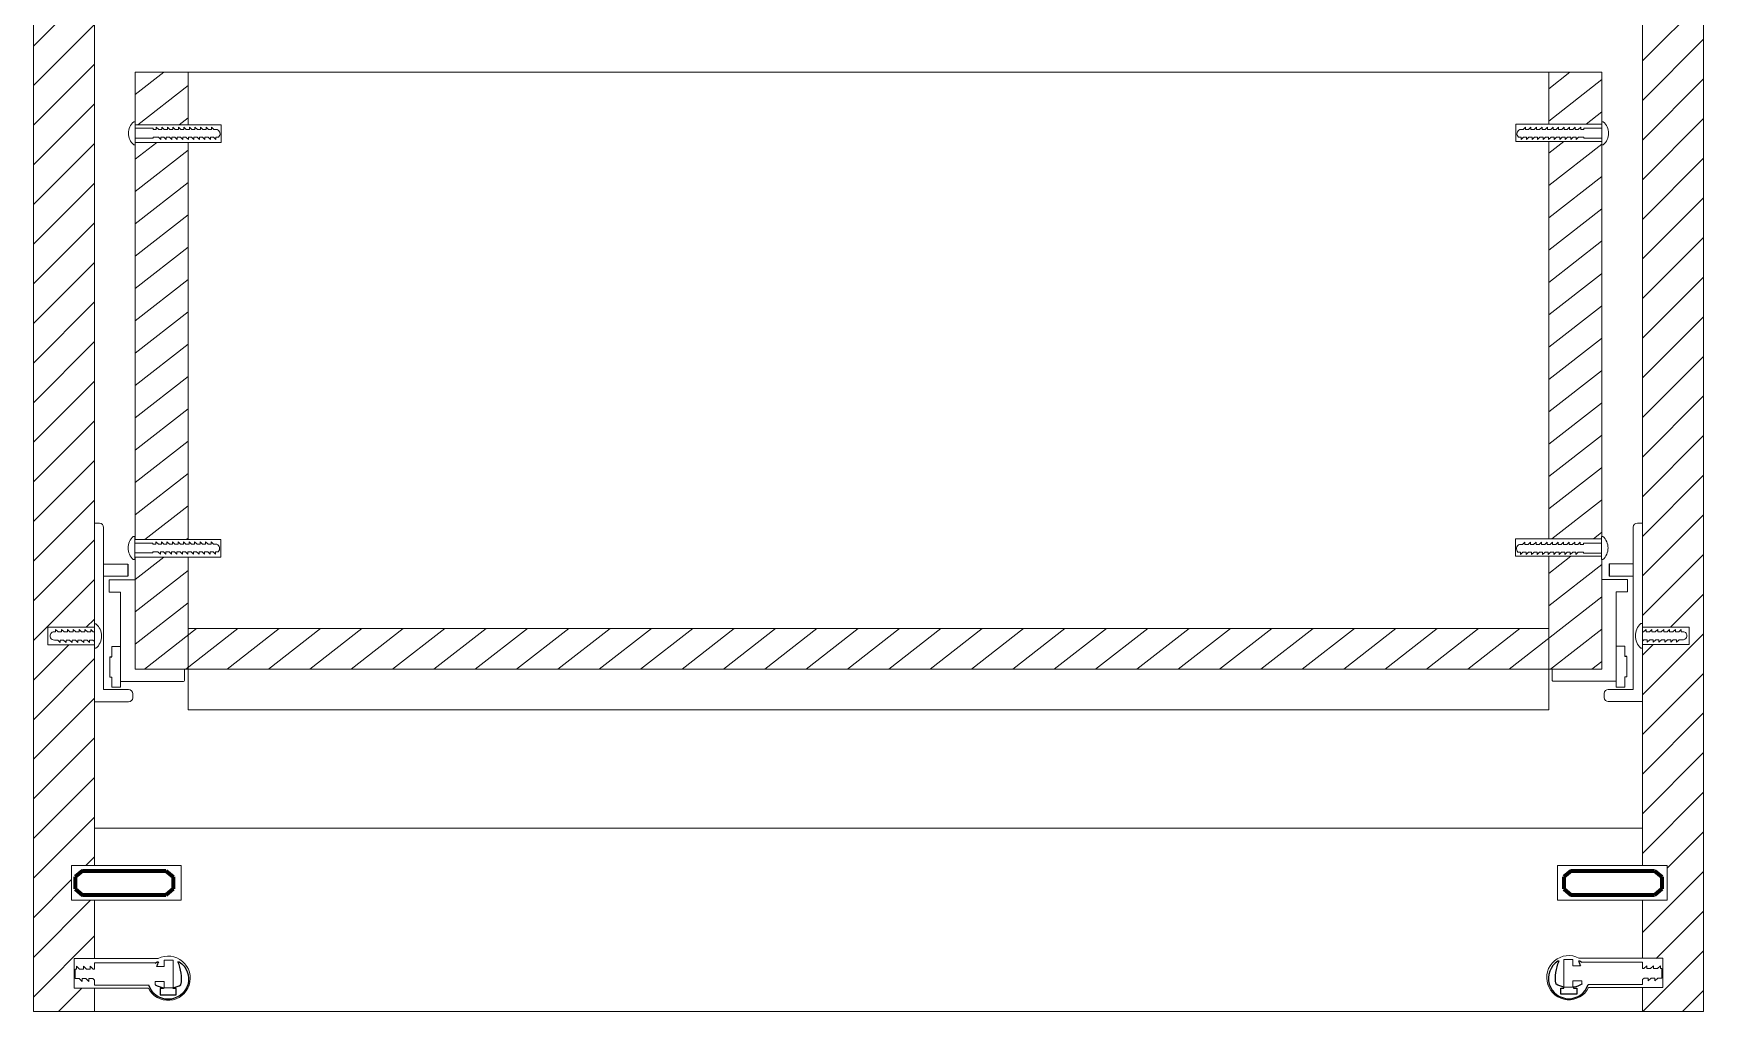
# Model space of a CAD drawing. Header units: millimetres. Extents: x 46 to 893, y 206 to 662.
# Drawn here: x 116.67 to 157.67, y 343.75 to 367.75 of the extents above; entities that cross this region are included whole.
import ezdxf

# ---------------------------------------------------------------- set-up
doc = ezdxf.new("R2010")
doc.units = ezdxf.units.MM
doc.header["$MEASUREMENT"] = 0
doc.linetypes.add('ACAD_ISO02W100', pattern=[15, 12, -3])
for name, color, linetype, lineweight in [('linee non sezionate', 8, 'Continuous', 18), ('pareti sezionate', 7, 'Continuous', 18), ('retini', 11, 'Continuous', 18), ('riquadro viti', 2, 'Continuous', 18), ('viti e cerniere', 4, 'Continuous', 13)]:
    doc.layers.add(name, color=color, linetype=linetype, lineweight=lineweight)
doc.layers.add('viti sottili', color=4, linetype='Continuous')
pattern_1 = [(45, (-302.33636, -44.7635), (-0.4861359, 0.4861359), [])]

msp = doc.modelspace()

# ---------------------------------------------------------------- hatches: boundary and pattern name
at = {"layer": 'retini'}
h = msp.add_hatch(dxfattribs=at)
h.set_pattern_fill('ANSI31', color=256, scale=5.5)
h.set_pattern_definition(pattern_1)
h.paths.add_polyline_path([(118.169, 372.715), (118.166, 372.715), (118.166, 372.802), (117.023, 372.802), (117.023, 373.23), (118.166, 373.23), (118.166, 373.315), (118.169, 390.245), (117.795, 390.245), (117.795, 388.882), (117.954, 388.882), (117.954, 387.637), (116.669, 387.637), (116.669, 343.745), (118.169, 343.745), (118.169, 344.319), (117.67, 344.319), (117.67, 345.045), (117.695, 345.045), (118.169, 345.045), (118.169, 346.476), (117.606, 346.476), (117.606, 347.333), (118.169, 347.333), (118.169, 352.66), (118.166, 352.66), (118.166, 352.747), (117.023, 352.747), (117.023, 353.175), (118.166, 353.175), (118.166, 353.26)])
h.paths.add_polyline_path([(117.073, 390.245), (116.669, 390.245), (116.669, 388.882), (117.073, 388.882)])
h = msp.add_hatch(dxfattribs=at)
h.set_pattern_fill('ANSI31', color=256, scale=5.5)
h.set_pattern_definition(pattern_1)
h.paths.add_polyline_path([(157.669, 387.614), (156.384, 387.614), (156.384, 388.859), (156.495, 390.24), (156.169, 390.24), (156.169, 373.23), (157.313, 373.23), (157.313, 372.802), (156.169, 372.802), (156.169, 353.18), (157.313, 353.18), (157.313, 352.752), (156.169, 352.752), (156.169, 347.333), (156.778, 347.333), (156.778, 346.904), (156.778, 346.476), (156.169, 346.476), (156.169, 345.046), (156.643, 345.046), (156.668, 345.046), (156.668, 344.319), (156.169, 344.319), (156.169, 343.745), (157.669, 343.745)])
h.paths.add_polyline_path([(157.669, 390.24), (157.265, 390.24), (157.265, 388.859), (157.669, 388.859)], flags=17)
h = msp.add_hatch(dxfattribs=at)
h.set_pattern_fill('ANSI31', color=256, scale=5, angle=173)
h.set_pattern_definition([(218, (-302.33636, -44.7635), (0.3847884, -0.4925067), [])])
h.paths.add_polyline_path([(120.469, 385.131), (119.169, 385.131), (119.169, 375.385), (120.469, 375.385)])
h.paths.add_polyline_path([(120.469, 386.845), (119.169, 386.845), (119.169, 385.561), (120.469, 385.561)])
h.paths.add_polyline_path([(120.469, 374.955), (119.169, 374.955), (119.169, 372.195), (120.469, 372.195), (120.469, 373.195)])
h.paths.add_polyline_path([(153.869, 373.195), (120.469, 373.195), (120.469, 372.195), (153.869, 372.195)])
h.paths.add_polyline_path([(155.169, 385.152), (153.869, 385.152), (153.869, 375.407), (155.169, 375.407)])
h.paths.add_polyline_path([(155.169, 386.845), (153.869, 386.845), (153.869, 385.582), (155.169, 385.582)])
h.paths.add_polyline_path([(155.169, 374.976), (153.869, 374.976), (153.869, 373.195), (153.869, 372.195), (154.869, 372.195), (155.169, 372.195)])
h.paths.add_polyline_path([(120.469, 365.071), (119.169, 365.071), (119.169, 355.326), (120.469, 355.326)])
h.paths.add_polyline_path([(120.469, 366.795), (119.169, 366.795), (119.169, 365.501), (120.469, 365.501)])
h.paths.add_polyline_path([(120.469, 354.896), (119.169, 354.896), (119.169, 352.145), (120.469, 352.145), (120.469, 353.145)])
h.paths.add_polyline_path([(153.869, 353.145), (120.469, 353.145), (120.469, 352.145), (153.869, 352.145)])
h.paths.add_polyline_path([(155.169, 365.092), (153.869, 365.092), (153.869, 355.347), (155.159, 355.347), (155.159, 355.403)])
h.paths.add_polyline_path([(155.169, 366.795), (153.869, 366.795), (153.869, 365.523), (155.169, 365.523)])
h.paths.add_polyline_path([(155.169, 354.837), (155.159, 354.837), (155.159, 354.917), (153.869, 354.917), (153.869, 353.145), (153.869, 352.145), (154.869, 352.145), (155.169, 352.145)])

# ---------------------------------------------------------------- linework, layer by layer
at = {"layer": 'linee non sezionate'}
for p, q in [((153.869, 366.795), (120.469, 366.795)), ((120.469, 352.145), (120.469, 351.145)), ((153.869, 351.145), (153.869, 352.145)), ((120.469, 351.145), (153.869, 351.145)), ((118.169, 348.245), (156.169, 348.245)), ((118.169, 343.745), (156.169, 343.745))]:
    msp.add_line(p, q, dxfattribs=at)
at = {"layer": 'pareti sezionate'}
for p, q in [((156.169, 390.245), (156.169, 353.265)), ((118.169, 372.715), (118.169, 353.26)), ((120.469, 353.145), (153.869, 353.145)), ((118.169, 352.66), (118.169, 347.333)), ((156.169, 352.665), (156.169, 347.333)), ((120.469, 352.145), (153.869, 352.145)), ((118.169, 346.476), (118.169, 345.045)), ((156.169, 346.476), (156.169, 345.06))]:
    msp.add_line(p, q, dxfattribs=at)
for points in [[(118.169, 344.319), (118.169, 343.745), (116.669, 343.745), (116.669, 391.745)], [(156.169, 344.333), (156.169, 343.745), (157.669, 343.745), (157.669, 391.745)], [(120.469, 365.501), (120.469, 366.795), (119.169, 366.795), (119.169, 365.501)], [(153.869, 365.523), (153.869, 366.795), (155.169, 366.795), (155.169, 365.523)], [(119.169, 365.071), (119.169, 355.326)], [(120.469, 355.326), (120.469, 365.071)], [(153.869, 355.347), (153.869, 365.092)], [(155.169, 365.092), (155.169, 355.403)], [(119.169, 354.896), (119.169, 352.145), (120.469, 352.145), (120.469, 353.145), (120.469, 354.896)], [(155.169, 354.837), (155.169, 352.145), (154.869, 352.145), (153.869, 352.145), (153.869, 353.145), (153.869, 354.917)]]:
    msp.add_lwpolyline(points, dxfattribs=at)
at = {"layer": 'riquadro viti', "ltscale": 0.2}
for p, q in [((121.277, 365.501), (119.169, 365.501)), ((155.169, 365.523), (153.06, 365.523)), ((119.169, 365.071), (121.277, 365.071)), ((153.06, 365.092), (155.169, 365.092)), ((155.159, 355.347), (153.051, 355.347)), ((153.051, 354.917), (155.159, 354.917))]:
    msp.add_line(p, q, dxfattribs=at)
at = {"layer": 'riquadro viti', "linetype": 'ACAD_ISO02W100', "ltscale": 0.2}
for p, q in [((121.277, 365.092), (121.277, 365.501)), ((153.06, 365.523), (153.06, 365.501)), ((153.06, 365.501), (153.06, 365.092)), ((121.277, 365.071), (121.277, 365.092)), ((153.051, 355.347), (153.051, 355.326)), ((153.051, 355.326), (153.051, 354.917))]:
    msp.add_line(p, q, dxfattribs=at)
at = {"layer": 'riquadro viti', "ltscale": 0.2}
msp.add_lwpolyline([(119.159, 354.896), (121.267, 354.896), (121.267, 354.917), (121.267, 355.326), (119.159, 355.326)], dxfattribs=at)
at = {"layer": 'riquadro viti', "linetype": 'ACAD_ISO02W100', "ltscale": 0.2}
for points in [[(118.164, 353.175), (117.023, 353.175), (117.023, 352.747), (118.168, 352.747)], [(156.171, 353.18), (157.313, 353.18), (157.313, 352.752), (156.167, 352.752)]]:
    msp.add_lwpolyline(points, dxfattribs=at)
at = {"layer": 'riquadro viti', "ltscale": 0.2}
for points in [[(120.298, 346.904), (120.298, 346.476), (117.606, 346.476), (117.606, 347.333), (120.298, 347.333)], [(156.778, 346.904), (156.778, 346.476), (154.086, 346.476), (154.086, 347.333), (156.778, 347.333)]]:
    msp.add_lwpolyline(points, close=True, dxfattribs=at)
at = {"layer": 'riquadro viti', "ltscale": 0.03}
for points in [[(119.729, 345.046), (117.695, 345.046), (117.67, 345.046), (117.67, 344.319), (119.492, 344.319, 2.428654)], [(154.609, 345.06), (156.643, 345.06), (156.668, 345.06), (156.668, 344.333), (154.846, 344.333, -2.428654)]]:
    msp.add_lwpolyline(points, format="xyb", close=True, dxfattribs=at)
at = {"layer": 'viti e cerniere'}
for p, q in [((119.132, 365.578), (119.169, 365.578)), ((119.169, 365.578), (119.169, 365.013)), ((119.61, 365.389), (119.686, 365.389)), ((119.686, 365.445), (119.745, 365.389)), ((119.686, 365.445), (119.686, 365.389)), ((119.745, 365.389), (119.822, 365.389)), ((119.822, 365.445), (119.881, 365.389)), ((119.822, 365.445), (119.822, 365.389)), ((119.881, 365.389), (119.958, 365.389)), ((119.958, 365.445), (120.017, 365.389)), ((119.958, 365.445), (119.958, 365.389)), ((120.017, 365.389), (120.093, 365.389)), ((120.093, 365.445), (120.152, 365.389)), ((120.093, 365.445), (120.093, 365.389)), ((120.152, 365.389), (120.229, 365.389)), ((120.229, 365.445), (120.288, 365.389)), ((120.229, 365.445), (120.229, 365.389)), ((120.288, 365.389), (120.364, 365.389)), ((120.364, 365.445), (120.423, 365.389)), ((120.364, 365.445), (120.364, 365.389)), ((120.423, 365.389), (120.5, 365.389)), ((120.5, 365.445), (120.559, 365.389)), ((120.5, 365.445), (120.5, 365.389)), ((120.559, 365.389), (120.635, 365.389)), ((120.635, 365.445), (120.695, 365.389)), ((120.635, 365.445), (120.635, 365.389)), ((120.695, 365.389), (120.771, 365.389)), ((120.771, 365.445), (120.83, 365.389)), ((120.771, 365.445), (120.771, 365.389)), ((120.83, 365.389), (120.907, 365.389)), ((120.907, 365.445), (120.966, 365.389)), ((120.907, 365.445), (120.907, 365.389)), ((120.966, 365.389), (121.042, 365.389)), ((121.042, 365.445), (121.101, 365.389)), ((121.042, 365.445), (121.042, 365.389)), ((121.101, 365.389), (121.178, 365.389)), ((153.237, 365.389), (153.16, 365.389)), ((153.296, 365.445), (153.237, 365.389)), ((153.296, 365.445), (153.296, 365.389)), ((153.372, 365.389), (153.296, 365.389)), ((153.431, 365.445), (153.372, 365.389)), ((153.431, 365.445), (153.431, 365.389)), ((153.508, 365.389), (153.431, 365.389)), ((153.567, 365.445), (153.508, 365.389)), ((153.567, 365.445), (153.567, 365.389)), ((153.643, 365.389), (153.567, 365.389)), ((153.703, 365.445), (153.643, 365.389)), ((153.703, 365.445), (153.703, 365.389)), ((153.779, 365.389), (153.703, 365.389)), ((153.838, 365.445), (153.779, 365.389)), ((153.838, 365.445), (153.838, 365.389)), ((153.915, 365.389), (153.838, 365.389)), ((153.974, 365.445), (153.915, 365.389)), ((153.974, 365.445), (153.974, 365.389)), ((154.05, 365.389), (153.974, 365.389)), ((154.109, 365.445), (154.05, 365.389)), ((154.109, 365.445), (154.109, 365.389)), ((154.186, 365.389), (154.109, 365.389)), ((154.245, 365.445), (154.186, 365.389)), ((154.245, 365.445), (154.245, 365.389)), ((154.321, 365.389), (154.245, 365.389)), ((154.38, 365.445), (154.321, 365.389)), ((154.38, 365.445), (154.38, 365.389)), ((154.457, 365.389), (154.38, 365.389)), ((154.516, 365.445), (154.457, 365.389)), ((154.516, 365.445), (154.516, 365.389)), ((154.593, 365.389), (154.516, 365.389)), ((154.652, 365.445), (154.593, 365.389)), ((154.652, 365.445), (154.652, 365.389)), ((154.728, 365.389), (154.652, 365.389)), ((155.206, 365.578), (155.169, 365.578)), ((155.169, 365.578), (155.169, 365.013)), ((155.169, 365.417), (155.169, 365.174)), ((119.169, 365.013), (119.132, 365.013)), ((119.736, 365.202), (119.795, 365.146)), ((119.795, 365.202), (119.872, 365.202)), ((119.795, 365.202), (119.795, 365.146)), ((119.872, 365.202), (119.931, 365.146)), ((119.931, 365.202), (120.007, 365.202)), ((119.931, 365.202), (119.931, 365.146)), ((120.007, 365.202), (120.067, 365.146)), ((120.067, 365.202), (120.143, 365.202)), ((120.067, 365.202), (120.067, 365.146)), ((120.143, 365.202), (120.202, 365.146)), ((120.202, 365.202), (120.279, 365.202)), ((120.202, 365.202), (120.202, 365.146)), ((120.279, 365.202), (120.338, 365.146)), ((120.338, 365.202), (120.414, 365.202)), ((120.338, 365.202), (120.338, 365.146)), ((120.414, 365.202), (120.473, 365.146)), ((120.473, 365.202), (120.55, 365.202)), ((120.473, 365.202), (120.473, 365.146)), ((120.55, 365.202), (120.609, 365.146)), ((120.609, 365.202), (120.685, 365.202)), ((120.609, 365.202), (120.609, 365.146)), ((120.685, 365.202), (120.744, 365.146)), ((120.744, 365.202), (120.821, 365.202)), ((120.744, 365.202), (120.744, 365.146)), ((120.821, 365.202), (120.88, 365.146)), ((120.88, 365.202), (120.957, 365.202)), ((120.88, 365.202), (120.88, 365.146)), ((120.957, 365.202), (121.016, 365.146)), ((121.016, 365.202), (121.092, 365.202)), ((121.016, 365.202), (121.016, 365.146)), ((121.092, 365.202), (121.151, 365.146)), ((121.151, 365.202), (121.215, 365.202)), ((121.151, 365.202), (121.151, 365.146)), ((153.187, 365.202), (153.123, 365.202)), ((153.187, 365.202), (153.187, 365.146)), ((153.246, 365.202), (153.187, 365.146)), ((153.322, 365.202), (153.246, 365.202)), ((153.322, 365.202), (153.322, 365.146)), ((153.381, 365.202), (153.322, 365.146)), ((153.458, 365.202), (153.381, 365.202)), ((153.458, 365.202), (153.458, 365.146)), ((153.517, 365.202), (153.458, 365.146)), ((153.594, 365.202), (153.517, 365.202)), ((153.594, 365.202), (153.594, 365.146)), ((153.653, 365.202), (153.594, 365.146)), ((153.729, 365.202), (153.653, 365.202)), ((153.729, 365.202), (153.729, 365.146)), ((153.788, 365.202), (153.729, 365.146)), ((153.865, 365.202), (153.788, 365.202)), ((153.865, 365.202), (153.865, 365.146)), ((153.924, 365.202), (153.865, 365.146)), ((154, 365.202), (153.924, 365.202)), ((154, 365.202), (154, 365.146)), ((154.059, 365.202), (154, 365.146)), ((154.136, 365.202), (154.059, 365.202)), ((154.136, 365.202), (154.136, 365.146)), ((154.195, 365.202), (154.136, 365.146)), ((154.271, 365.202), (154.195, 365.202)), ((154.271, 365.202), (154.271, 365.146)), ((154.331, 365.202), (154.271, 365.146)), ((154.407, 365.202), (154.331, 365.202)), ((154.407, 365.202), (154.407, 365.146)), ((154.466, 365.202), (154.407, 365.146)), ((154.543, 365.202), (154.466, 365.202)), ((154.543, 365.202), (154.543, 365.146)), ((154.602, 365.202), (154.543, 365.146)), ((155.169, 365.013), (155.206, 365.013)), ((118.292, 355.726), (118.169, 355.726)), ((156.043, 355.73), (156.166, 355.73)), ((119.6, 355.213), (119.677, 355.213)), ((119.677, 355.27), (119.736, 355.213)), ((119.677, 355.27), (119.677, 355.213)), ((119.736, 355.213), (119.812, 355.213)), ((119.812, 355.27), (119.871, 355.213)), ((119.812, 355.27), (119.812, 355.213)), ((119.871, 355.213), (119.948, 355.213)), ((119.948, 355.27), (120.007, 355.213)), ((119.948, 355.27), (119.948, 355.213)), ((120.007, 355.213), (120.083, 355.213)), ((120.083, 355.27), (120.142, 355.213)), ((120.083, 355.27), (120.083, 355.213)), ((120.142, 355.213), (120.219, 355.213)), ((120.219, 355.27), (120.278, 355.213)), ((120.219, 355.27), (120.219, 355.213)), ((120.278, 355.213), (120.354, 355.213)), ((120.354, 355.27), (120.413, 355.213)), ((120.354, 355.27), (120.354, 355.213)), ((120.413, 355.213), (120.49, 355.213)), ((120.49, 355.27), (120.549, 355.213)), ((120.49, 355.27), (120.49, 355.213)), ((120.549, 355.213), (120.626, 355.213)), ((120.626, 355.27), (120.685, 355.213)), ((120.626, 355.27), (120.626, 355.213)), ((120.685, 355.213), (120.761, 355.213)), ((120.761, 355.27), (120.82, 355.213)), ((120.761, 355.27), (120.761, 355.213)), ((120.82, 355.213), (120.897, 355.213)), ((120.897, 355.27), (120.956, 355.213)), ((120.897, 355.27), (120.897, 355.213)), ((120.956, 355.213), (121.032, 355.213)), ((121.032, 355.27), (121.091, 355.213)), ((121.032, 355.27), (121.032, 355.213)), ((121.091, 355.213), (121.168, 355.213)), ((153.225, 355.207), (153.149, 355.207)), ((153.284, 355.264), (153.225, 355.207)), ((153.284, 355.264), (153.284, 355.207)), ((153.361, 355.207), (153.284, 355.207)), ((153.42, 355.264), (153.361, 355.207)), ((153.42, 355.264), (153.42, 355.207)), ((153.496, 355.207), (153.42, 355.207)), ((153.555, 355.264), (153.496, 355.207)), ((153.555, 355.264), (153.555, 355.207)), ((153.632, 355.207), (153.555, 355.207)), ((153.691, 355.264), (153.632, 355.207)), ((153.691, 355.264), (153.691, 355.207)), ((153.768, 355.207), (153.691, 355.207)), ((153.827, 355.264), (153.768, 355.207)), ((153.827, 355.264), (153.827, 355.207)), ((153.903, 355.207), (153.827, 355.207)), ((153.962, 355.264), (153.903, 355.207)), ((153.962, 355.264), (153.962, 355.207)), ((154.039, 355.207), (153.962, 355.207)), ((154.098, 355.264), (154.039, 355.207)), ((154.098, 355.264), (154.098, 355.207)), ((154.174, 355.207), (154.098, 355.207)), ((154.233, 355.264), (154.174, 355.207)), ((154.233, 355.264), (154.233, 355.207)), ((154.31, 355.207), (154.233, 355.207)), ((154.369, 355.264), (154.31, 355.207)), ((154.369, 355.264), (154.369, 355.207)), ((154.445, 355.207), (154.369, 355.207)), ((154.505, 355.264), (154.445, 355.207)), ((154.505, 355.264), (154.505, 355.207)), ((154.581, 355.207), (154.505, 355.207)), ((154.64, 355.264), (154.581, 355.207)), ((154.64, 355.264), (154.64, 355.207)), ((154.717, 355.207), (154.64, 355.207)), ((155.196, 355.403), (155.159, 355.403)), ((155.159, 355.403), (155.159, 354.837)), ((119.726, 355.027), (119.785, 354.97)), ((119.785, 355.027), (119.862, 355.027)), ((119.785, 355.027), (119.785, 354.97)), ((119.862, 355.027), (119.921, 354.97)), ((119.921, 355.027), (119.998, 355.027)), ((119.921, 355.027), (119.921, 354.97)), ((119.998, 355.027), (120.057, 354.97)), ((120.057, 355.027), (120.133, 355.027)), ((120.057, 355.027), (120.057, 354.97)), ((120.133, 355.027), (120.192, 354.97)), ((120.192, 355.027), (120.269, 355.027)), ((120.192, 355.027), (120.192, 354.97)), ((120.269, 355.027), (120.328, 354.97)), ((120.328, 355.027), (120.404, 355.027)), ((120.328, 355.027), (120.328, 354.97)), ((120.404, 355.027), (120.463, 354.97)), ((120.463, 355.027), (120.54, 355.027)), ((120.463, 355.027), (120.463, 354.97)), ((120.54, 355.027), (120.599, 354.97)), ((120.599, 355.027), (120.675, 355.027)), ((120.599, 355.027), (120.599, 354.97)), ((120.675, 355.027), (120.735, 354.97)), ((120.735, 355.027), (120.811, 355.027)), ((120.735, 355.027), (120.735, 354.97)), ((120.811, 355.027), (120.87, 354.97)), ((120.87, 355.027), (120.947, 355.027)), ((120.87, 355.027), (120.87, 354.97)), ((120.947, 355.027), (121.006, 354.97)), ((121.006, 355.027), (121.082, 355.027)), ((121.006, 355.027), (121.006, 354.97)), ((121.082, 355.027), (121.141, 354.97)), ((121.141, 355.027), (121.205, 355.027)), ((121.141, 355.027), (121.141, 354.97)), ((153.175, 355.021), (153.112, 355.021)), ((153.175, 355.021), (153.175, 354.964)), ((153.234, 355.021), (153.175, 354.964)), ((153.311, 355.021), (153.234, 355.021)), ((153.311, 355.021), (153.311, 354.964)), ((153.37, 355.021), (153.311, 354.964)), ((153.447, 355.021), (153.37, 355.021)), ((153.447, 355.021), (153.447, 354.964)), ((153.506, 355.021), (153.447, 354.964)), ((153.582, 355.021), (153.506, 355.021)), ((153.582, 355.021), (153.582, 354.964)), ((153.641, 355.021), (153.582, 354.964)), ((153.718, 355.021), (153.641, 355.021)), ((153.718, 355.021), (153.718, 354.964)), ((153.777, 355.021), (153.718, 354.964)), ((153.853, 355.021), (153.777, 355.021)), ((153.853, 355.021), (153.853, 354.964)), ((153.912, 355.021), (153.853, 354.964)), ((153.989, 355.021), (153.912, 355.021)), ((153.989, 355.021), (153.989, 354.964)), ((154.048, 355.021), (153.989, 354.964)), ((154.124, 355.021), (154.048, 355.021)), ((154.124, 355.021), (154.124, 354.964)), ((154.183, 355.021), (154.124, 354.964)), ((154.26, 355.021), (154.183, 355.021)), ((154.26, 355.021), (154.26, 354.964)), ((154.319, 355.021), (154.26, 354.964)), ((154.396, 355.021), (154.319, 355.021)), ((154.396, 355.021), (154.396, 354.964)), ((154.455, 355.021), (154.396, 354.964)), ((154.531, 355.021), (154.455, 355.021)), ((154.531, 355.021), (154.531, 354.964)), ((154.59, 355.021), (154.531, 354.964)), ((155.159, 354.837), (155.196, 354.837)), ((119.169, 354.34), (118.532, 354.34)), ((155.166, 354.345), (155.803, 354.345)), ((117.215, 353.059), (117.151, 353.059)), ((117.215, 353.059), (117.215, 353.119)), ((117.277, 353.059), (117.215, 353.119)), ((117.359, 353.059), (117.277, 353.059)), ((117.359, 353.059), (117.359, 353.119)), ((117.421, 353.059), (117.359, 353.119)), ((117.502, 353.059), (117.421, 353.059)), ((117.502, 353.059), (117.502, 353.119)), ((117.565, 353.059), (117.502, 353.119)), ((117.646, 353.059), (117.565, 353.059)), ((117.646, 353.059), (117.646, 353.119)), ((117.709, 353.059), (117.646, 353.119)), ((117.79, 353.059), (117.709, 353.059)), ((117.79, 353.059), (117.79, 353.119)), ((117.852, 353.059), (117.79, 353.119)), ((117.934, 353.059), (117.852, 353.059)), ((117.934, 353.059), (117.934, 353.119)), ((117.996, 353.059), (117.934, 353.119)), ((118.077, 353.059), (117.996, 353.059)), ((118.077, 353.059), (118.077, 353.119)), ((118.14, 353.059), (118.077, 353.119)), ((118.166, 353.059), (118.14, 353.059)), ((118.206, 353.26), (118.166, 353.26)), ((118.166, 353.26), (118.166, 352.66)), ((156.129, 353.265), (156.169, 353.265)), ((156.169, 353.265), (156.169, 352.665)), ((156.169, 353.064), (156.195, 353.064)), ((156.195, 353.064), (156.258, 353.124)), ((156.258, 353.064), (156.258, 353.124)), ((156.258, 353.064), (156.339, 353.064)), ((156.339, 353.064), (156.402, 353.124)), ((156.402, 353.064), (156.402, 353.124)), ((156.402, 353.064), (156.483, 353.064)), ((156.483, 353.064), (156.546, 353.124)), ((156.546, 353.064), (156.546, 353.124)), ((156.546, 353.064), (156.627, 353.064)), ((156.627, 353.064), (156.689, 353.124)), ((156.689, 353.064), (156.689, 353.124)), ((156.689, 353.064), (156.771, 353.064)), ((156.771, 353.064), (156.833, 353.124)), ((156.833, 353.064), (156.833, 353.124)), ((156.833, 353.064), (156.914, 353.064)), ((156.914, 353.064), (156.977, 353.124)), ((156.977, 353.064), (156.977, 353.124)), ((156.977, 353.064), (157.058, 353.064)), ((157.058, 353.064), (157.121, 353.124)), ((157.121, 353.064), (157.121, 353.124)), ((157.121, 353.064), (157.184, 353.064)), ((117.268, 352.861), (117.187, 352.861)), ((117.33, 352.801), (117.268, 352.861)), ((117.33, 352.801), (117.33, 352.861)), ((117.411, 352.861), (117.33, 352.861)), ((117.474, 352.801), (117.411, 352.861)), ((117.474, 352.801), (117.474, 352.861)), ((117.555, 352.861), (117.474, 352.861)), ((117.618, 352.801), (117.555, 352.861)), ((117.699, 352.861), (117.618, 352.861)), ((117.618, 352.801), (117.618, 352.861)), ((117.762, 352.801), (117.699, 352.861)), ((117.843, 352.861), (117.762, 352.861)), ((117.762, 352.801), (117.762, 352.861)), ((117.905, 352.801), (117.843, 352.861)), ((117.905, 352.801), (117.905, 352.861)), ((117.986, 352.861), (117.905, 352.861)), ((118.049, 352.801), (117.986, 352.861)), ((118.049, 352.801), (118.049, 352.861)), ((118.13, 352.861), (118.049, 352.861)), ((118.166, 352.827), (118.13, 352.861)), ((118.166, 352.66), (118.206, 352.66)), ((156.169, 352.665), (156.129, 352.665)), ((156.169, 352.832), (156.205, 352.866)), ((156.205, 352.866), (156.286, 352.866)), ((156.286, 352.806), (156.349, 352.866)), ((156.286, 352.806), (156.286, 352.866)), ((156.349, 352.866), (156.43, 352.866)), ((156.43, 352.806), (156.493, 352.866)), ((156.43, 352.806), (156.43, 352.866)), ((156.493, 352.866), (156.574, 352.866)), ((156.574, 352.806), (156.636, 352.866)), ((156.574, 352.806), (156.574, 352.866)), ((156.636, 352.866), (156.718, 352.866)), ((156.718, 352.806), (156.78, 352.866)), ((156.718, 352.806), (156.718, 352.866)), ((156.78, 352.866), (156.861, 352.866)), ((156.861, 352.806), (156.924, 352.866)), ((156.861, 352.806), (156.861, 352.866)), ((156.924, 352.866), (157.005, 352.866)), ((157.005, 352.806), (157.068, 352.866)), ((157.005, 352.806), (157.005, 352.866)), ((157.068, 352.866), (157.149, 352.866)), ((117.728, 344.787), (117.728, 344.857)), ((117.801, 344.787), (117.728, 344.857)), ((117.896, 344.787), (117.896, 344.857)), ((117.97, 344.787), (117.896, 344.857)), ((118.138, 344.787), (118.065, 344.857)), ((118.065, 344.787), (118.065, 344.857)), ((118.169, 344.943), (118.169, 344.787)), ((119.661, 344.943), (118.169, 344.943)), ((119.561, 344.943), (119.561, 344.943)), ((119.661, 344.935), (119.661, 344.943)), ((119.879, 344.853), (119.694, 344.853)), ((154.459, 344.867), (154.644, 344.867)), ((154.677, 344.957), (156.169, 344.957)), ((154.677, 344.949), (154.677, 344.957)), ((154.777, 344.957), (154.777, 344.957)), ((156.169, 344.957), (156.169, 344.801)), ((156.2, 344.801), (156.273, 344.871)), ((156.273, 344.801), (156.273, 344.871)), ((156.368, 344.801), (156.442, 344.871)), ((156.442, 344.801), (156.442, 344.871)), ((156.537, 344.801), (156.61, 344.871)), ((156.61, 344.801), (156.61, 344.871)), ((117.695, 344.555), (117.695, 344.787)), ((117.695, 344.787), (117.728, 344.787)), ((117.79, 344.555), (117.695, 344.555)), ((117.863, 344.485), (117.79, 344.555)), ((117.896, 344.787), (117.801, 344.787)), ((117.958, 344.555), (117.863, 344.555)), ((117.863, 344.485), (117.863, 344.555)), ((118.032, 344.485), (117.958, 344.555)), ((118.065, 344.787), (117.97, 344.787)), ((118.127, 344.555), (118.032, 344.555)), ((118.032, 344.485), (118.032, 344.555)), ((118.169, 344.515), (118.127, 344.555)), ((118.169, 344.787), (118.138, 344.787)), ((118.169, 344.515), (118.169, 344.393)), ((119.879, 344.485), (119.661, 344.485)), ((119.661, 344.413), (119.661, 344.485)), ((154.459, 344.5), (154.677, 344.5)), ((154.677, 344.427), (154.677, 344.5)), ((156.169, 344.407), (154.836, 344.407)), ((156.169, 344.801), (156.2, 344.801)), ((156.169, 344.529), (156.211, 344.569)), ((156.169, 344.529), (156.169, 344.407)), ((156.211, 344.569), (156.306, 344.569)), ((156.273, 344.801), (156.368, 344.801)), ((156.306, 344.499), (156.38, 344.569)), ((156.306, 344.499), (156.306, 344.569)), ((156.38, 344.569), (156.475, 344.569)), ((156.442, 344.801), (156.537, 344.801)), ((156.475, 344.499), (156.548, 344.569)), ((156.475, 344.499), (156.475, 344.569)), ((156.548, 344.569), (156.643, 344.569)), ((156.643, 344.801), (156.61, 344.801)), ((156.643, 344.569), (156.643, 344.801)), ((118.169, 344.393), (119.501, 344.393))]:
    msp.add_line(p, q, dxfattribs=at)
at = {"layer": 'viti e cerniere', "ltscale": 0.7}
for p, q in [((119.61, 365.417), (119.169, 365.417)), ((119.61, 365.417), (119.61, 365.389)), ((154.728, 365.417), (155.169, 365.417)), ((154.728, 365.417), (154.728, 365.389)), ((119.61, 365.174), (119.169, 365.174)), ((119.61, 365.202), (119.736, 365.202)), ((119.61, 365.202), (119.61, 365.174)), ((154.728, 365.202), (154.602, 365.202)), ((154.728, 365.202), (154.728, 365.174)), ((154.728, 365.174), (155.169, 365.174)), ((118.392, 351.645), (118.392, 355.626)), ((155.943, 351.65), (155.943, 355.63)), ((119.6, 355.241), (119.159, 355.241)), ((119.6, 355.241), (119.6, 355.213)), ((154.717, 355.235), (155.158, 355.235)), ((154.717, 355.235), (154.717, 355.207)), ((118.392, 354.727), (118.984, 354.727)), ((119.6, 354.998), (119.159, 354.998)), ((119.6, 355.027), (119.726, 355.027)), ((119.6, 355.027), (119.6, 354.998)), ((154.717, 355.021), (154.59, 355.021)), ((154.717, 355.021), (154.717, 354.993)), ((154.717, 354.993), (155.158, 354.993)), ((155.943, 354.732), (155.352, 354.732)), ((118.984, 354.427), (118.392, 354.427)), ((118.532, 354.34), (118.532, 354.04)), ((155.352, 354.432), (155.943, 354.432)), ((155.803, 354.345), (155.803, 354.045)), ((118.532, 354.04), (118.81, 354.04)), ((118.81, 354.04), (118.81, 351.845)), ((155.803, 354.045), (155.526, 354.045)), ((155.526, 354.045), (155.526, 351.85)), ((118.598, 352.703), (118.598, 352.453)), ((118.598, 352.703), (118.81, 352.703)), ((155.738, 352.708), (155.526, 352.708)), ((155.738, 352.708), (155.738, 352.458)), ((118.548, 352.453), (118.548, 351.953)), ((155.788, 352.458), (155.788, 351.958)), ((118.548, 351.953), (118.598, 351.953)), ((118.598, 351.953), (118.598, 351.703)), ((120.351, 351.845), (118.81, 351.845)), ((118.81, 351.703), (118.81, 351.845)), ((120.382, 351.867), (120.382, 352.145)), ((153.954, 351.871), (153.954, 352.15)), ((153.985, 351.85), (155.526, 351.85)), ((155.526, 351.708), (155.526, 351.85)), ((155.738, 351.958), (155.738, 351.708)), ((155.788, 351.958), (155.738, 351.958)), ((118.392, 351.645), (119.006, 351.645)), ((118.598, 351.703), (118.81, 351.703)), ((119.106, 351.445), (119.106, 351.545)), ((155.23, 351.45), (155.23, 351.55)), ((155.943, 351.65), (155.33, 351.65)), ((155.738, 351.708), (155.526, 351.708)), ((119.006, 351.345), (118.169, 351.345)), ((155.33, 351.35), (156.166, 351.35))]:
    msp.add_line(p, q, dxfattribs=at)
at = {"layer": 'viti e cerniere', "linetype": 'ByBlock', "lineweight": 100}
for p, q in [((117.874, 347.2), (117.695, 347.049)), ((117.695, 347.049), (117.695, 346.759)), ((117.874, 347.2), (119.919, 347.2)), ((119.919, 347.2), (120.098, 347.049)), ((120.098, 347.049), (120.098, 346.759)), ((154.419, 347.2), (154.24, 347.049)), ((154.24, 347.049), (154.24, 346.759)), ((154.419, 347.2), (156.464, 347.2)), ((156.464, 347.2), (156.643, 347.049)), ((156.643, 347.049), (156.643, 346.759)), ((117.695, 346.759), (117.874, 346.598)), ((119.919, 346.598), (117.874, 346.598)), ((120.098, 346.759), (119.919, 346.598)), ((154.24, 346.759), (154.419, 346.598)), ((156.464, 346.598), (154.419, 346.598)), ((156.643, 346.759), (156.464, 346.598))]:
    msp.add_line(p, q, dxfattribs=at)
at = {"layer": 'viti e cerniere'}
msp.add_lwpolyline([(119.159, 354.837), (119.122, 354.837, -0.451416), (119.122, 355.403), (119.159, 355.403)], format="xyb", close=True, dxfattribs=at)
for points in [[(119.879, 344.853), (119.879, 345.007), (120.098, 345.007), (120.098, 344.331), (119.879, 344.331), (119.879, 344.485)], [(154.459, 344.867), (154.459, 345.021), (154.24, 345.021), (154.24, 344.345), (154.459, 344.345), (154.459, 344.5)]]:
    msp.add_lwpolyline(points, dxfattribs=at)
for centre, radius, start, end in [((119.381, 365.295), 0.377, 131.4096, 228.5904), ((154.957, 365.295), 0.377, 311.4096, 48.5904), ((118.292, 355.626), 0.1, 0, 90), ((156.043, 355.63), 0.1, 90, 180), ((154.947, 355.12), 0.377, 311.4096, 48.5904), ((117.941, 352.96), 0.4, 311.4096, 48.5904), ((156.394, 352.965), 0.4, 131.4096, 228.5904), ((120.352, 351.876), 0.0309, 267.1352, 341.969), ((153.983, 351.881), 0.0309, 198.031, 272.8648)]:
    msp.add_arc(centre, radius, start, end, dxfattribs=at)
at = {"layer": 'viti e cerniere', "ltscale": 0.7}
for centre, radius, start, end in [((121.139, 365.284), 0.111, 312.7248, 69.6327), ((153.199, 365.284), 0.111, 110.3673, 227.2752), ((121.129, 355.109), 0.111, 312.7248, 69.6327), ((153.188, 355.103), 0.111, 110.3673, 227.2752), ((117.174, 352.964), 0.0976, 103.316, 208.0781), ((157.162, 352.969), 0.0976, 331.9219, 76.684), ((117.179, 352.963), 0.102, 206.2908, 274.1101), ((157.156, 352.968), 0.102, 265.8899, 333.7092), ((119.006, 351.545), 0.1, 0, 90), ((119.006, 351.445), 0.1, 270, 0), ((155.33, 351.55), 0.1, 90, 180), ((155.33, 351.45), 0.1, 180, 270)]:
    msp.add_arc(centre, radius, start, end, dxfattribs=at)
at = {"layer": 'viti sottili'}
for p, q in [((118.984, 354.727), (118.984, 354.427)), ((155.352, 354.732), (155.352, 354.432)), ((118.548, 352.453), (118.598, 352.453)), ((155.788, 352.458), (155.738, 352.458))]:
    msp.add_line(p, q, dxfattribs=at)
for points in [[(120.249, 344.967, -0.74706), (119.977, 344.047, -0.325041), (119.501, 344.393, -0.325041)], [(119.661, 344.935, -0.027561), (119.705, 344.967), (119.737, 344.967, 0.03119), (119.694, 344.853, 0.03119)], [(119.661, 344.413, 0.00199), (119.662, 344.405, 0.085849), (119.859, 344.33), (119.859, 344.309), (119.783, 344.309), (119.783, 344.158), (120.173, 344.158), (120.173, 344.309), (120.098, 344.309), (120.098, 344.331, 0.084542), (120.292, 344.405, 0.147415), (120.217, 344.967), (120.249, 344.967)], [(154.089, 344.981, 0.74706), (154.361, 344.062, 0.325041), (154.836, 344.407, 0.325041)], [(154.677, 344.427, -0.00199), (154.676, 344.419, -0.085849), (154.479, 344.344), (154.479, 344.324), (154.555, 344.324), (154.555, 344.172), (154.165, 344.172), (154.165, 344.324), (154.24, 344.324), (154.24, 344.345, -0.084542), (154.046, 344.419, -0.147415), (154.121, 344.981), (154.089, 344.981)], [(154.677, 344.949, 0.027561), (154.633, 344.981), (154.601, 344.981, -0.03119), (154.644, 344.867, -0.03119)]]:
    msp.add_lwpolyline(points, format="xyb", dxfattribs=at)

doc.saveas('drawing.dxf')
